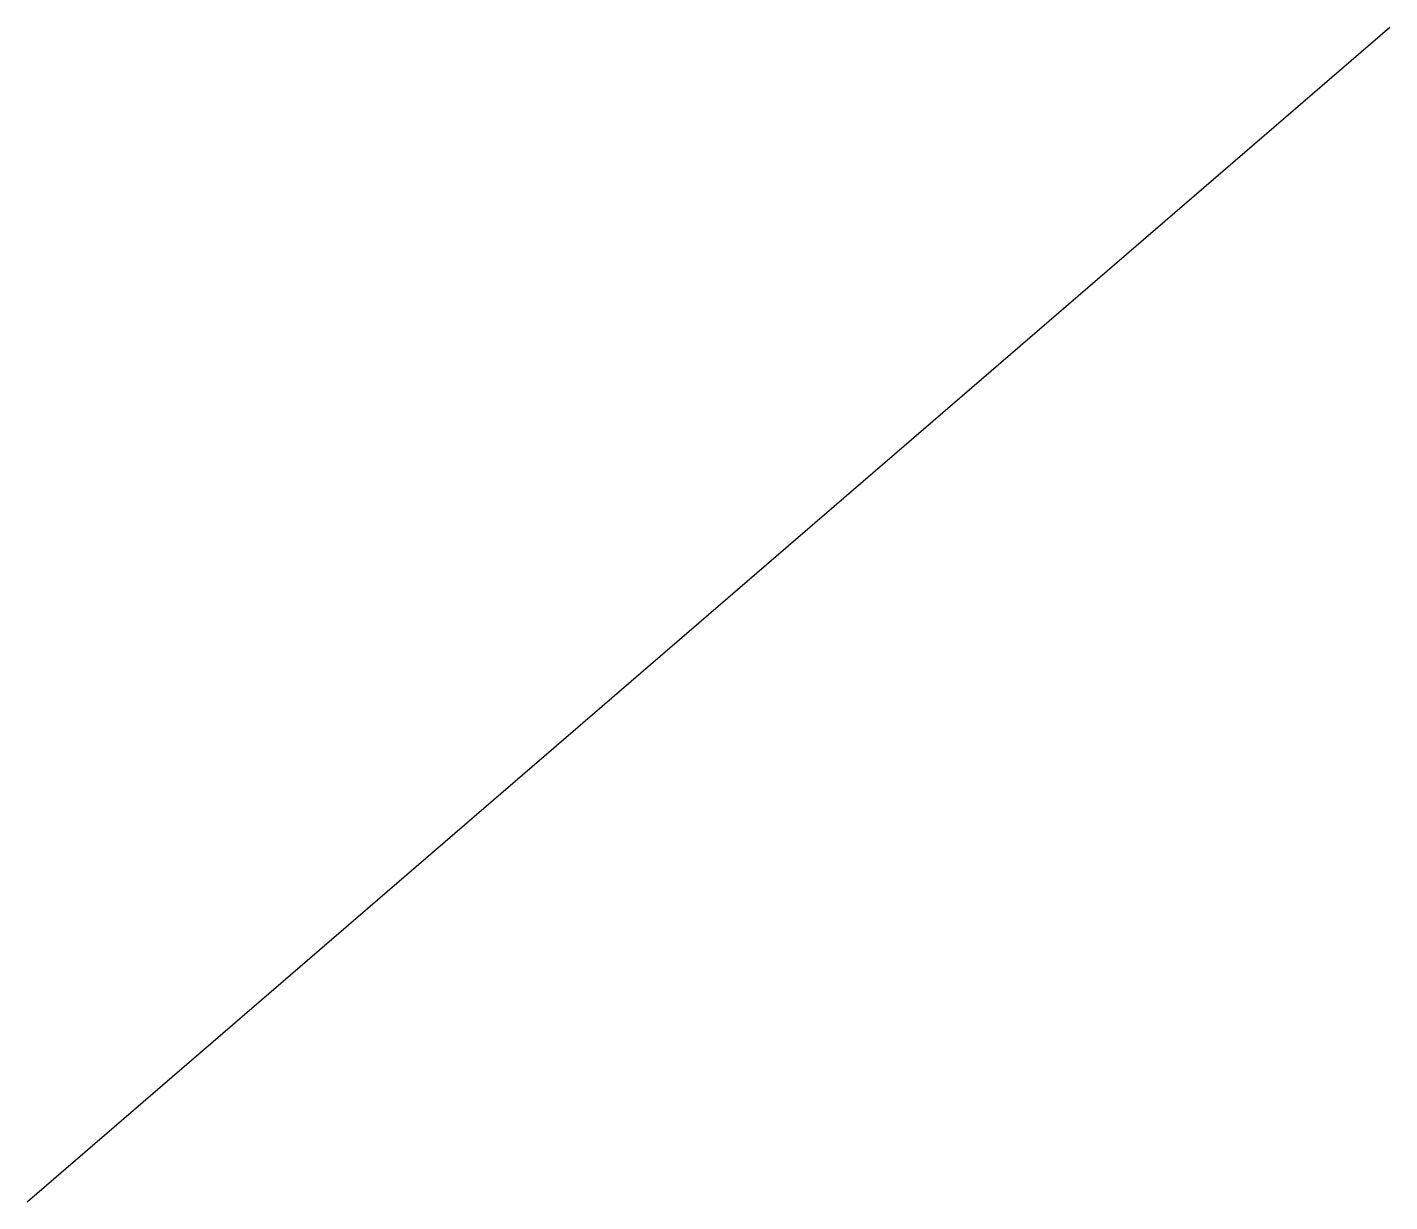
# Model space of a CAD drawing. Extents: x 2.3 to 5.2, y 4 to 6.5.
import ezdxf

# ---------------------------------------------------------------- set-up
doc = ezdxf.new("R2010")
doc.units = 0
doc.layers.get('0').update_dxf_attribs({"linetype": 'CONTINUOUS'})

msp = doc.modelspace()

# ---------------------------------------------------------------- linework, layer by layer
msp.add_line((2.3, 4), (5.2, 6.5))

doc.saveas('drawing.dxf')
